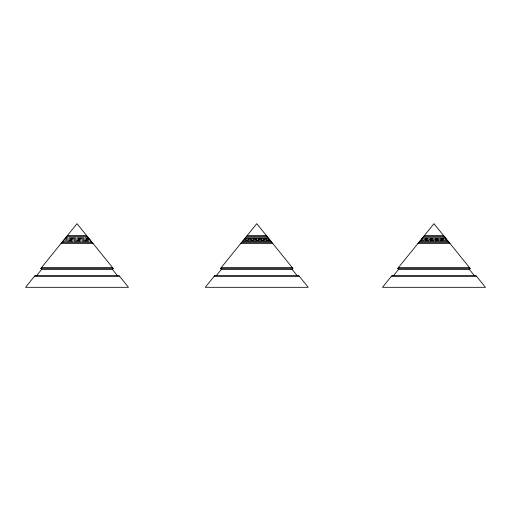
<?xml version="1.0" encoding="UTF-8"?>
<svg xmlns="http://www.w3.org/2000/svg" width="511" height="511" viewBox="0 0 511 511"><rect width="100%" height="100%" fill="white"/><g stroke="black" fill="none" stroke-linecap="round" stroke-linejoin="round"><path stroke-width="0.77" d="M41.64 269.418L40.835 268.428L77.033 223.684L113.231 268.428L112.426 269.418L41.64 269.418L36.811 275.384M221.352 269.418L220.554 268.428L256.746 223.684L292.944 268.428L292.139 269.418L221.352 269.418L216.53 275.384M398.574 269.418L397.769 268.428L433.967 223.684L470.165 268.428L469.36 269.418L398.574 269.418L393.751 275.384M269.278 239.167L267.911 240.336L265.733 238.471L268.716 238.471M269.636 239.608L268.345 240.713L270.523 240.713M270.121 240.208L268.831 239.359M67.375 235.616L86.685 235.616M247.094 235.616L266.403 235.616M424.315 235.616L443.625 235.616M66.571 236.606L87.49 236.606M246.289 236.606L267.208 236.606M423.51 236.606L444.429 236.606M65.67 237.73L67.88 237.73L67.88 240.713L71.802 240.713L71.802 239.966L69.189 239.966L69.189 237.73L75.724 237.73L75.724 240.713L79.646 240.713L79.646 239.966L77.033 239.966L77.033 237.73L83.568 237.73L83.568 240.713L87.49 240.713L87.49 239.966L84.871 239.966L84.871 237.73L88.39 237.73M245.389 237.73L268.109 237.73M422.61 237.73L445.33 237.73M65.063 238.471L66.571 238.471L66.571 241.454L73.111 241.454L73.111 239.218L70.492 239.218L70.492 238.471L74.414 238.471L74.414 241.454L80.955 241.454L80.955 239.218L78.336 239.218L78.336 238.471L82.258 238.471L82.258 241.454L88.793 241.454L88.793 238.471M88.997 238.471L86.18 238.471L86.18 239.218L88.793 239.218M422.003 238.471L422.156 238.535A1.916 1.488 0 0 0 422.156 240.649L420.195 240.713M445.937 238.471L445.784 238.535A1.916 1.488 0 0 1 445.784 240.649L447.745 240.713M64.463 239.218L65.267 239.218L65.267 241.454L62.655 241.454M63.856 239.966L63.958 240.713L63.255 240.713M242.974 240.713L246.558 240.713L244.443 238.899M91.412 241.454L90.102 241.454L90.102 239.838M242.367 241.454L271.124 241.454M419.588 241.454L448.345 241.454M61.748 242.572L92.312 242.572M241.467 242.572L272.031 242.572M418.688 242.572L449.252 242.572M60.943 243.568L93.117 243.568M240.662 243.568L272.836 243.568M417.883 243.568L450.057 243.568M41.64 267.432L112.426 267.432M221.352 267.432L292.139 267.432M398.574 267.432L469.36 267.432M40.835 268.428L113.231 268.428M220.554 268.428L292.944 268.428M397.769 268.428L470.165 268.428M34.397 276.381L119.663 276.381M214.115 276.381L299.382 276.381M391.337 276.381L476.603 276.381M243.504 240.055L243.83 240.336M469.36 269.418L474.189 275.384M292.139 269.418L296.968 275.384M112.426 269.418L117.249 275.384M425.663 239.493C426.302 240.956 427.049 238.445 425.663 239.493M430.894 239.493C431.527 240.956 432.28 238.445 430.894 239.493M436.119 239.493C436.758 240.956 437.505 238.445 436.119 239.493M441.351 239.493C441.983 240.956 442.737 238.445 441.351 239.493M35.202 275.384L25.55 287.316L128.51 287.316L118.859 275.384L35.202 275.384M214.92 275.384L205.269 287.316L308.229 287.316L298.577 275.384L214.92 275.384M392.141 275.384L382.49 287.316L485.45 287.316L475.798 275.384L392.141 275.384M249.176 238.471L246.998 240.336L244.814 238.471L249.176 238.471M249.611 238.848L247.433 240.713L251.789 240.713L249.611 238.848M254.401 238.471L252.223 240.336L250.045 238.471L254.401 238.471M254.836 238.848L252.658 240.713L257.014 240.713L254.836 238.848M259.633 238.471L257.455 240.336L255.276 238.471L259.633 238.471M260.067 238.848L257.889 240.713L262.245 240.713L260.067 238.848M264.858 238.471L262.68 240.336L260.501 238.471L264.858 238.471M265.292 238.848L263.114 240.713L267.477 240.713L265.292 238.848M427.49 238.471L427.381 238.535A1.916 1.488 0 0 0 427.381 240.649L424.871 240.649A1.916 1.488 0 0 0 424.871 238.535L427.49 238.471M432.721 238.471L432.613 238.535A1.916 1.488 0 0 0 432.613 240.649L430.096 240.649A1.916 1.488 0 0 0 430.096 238.535L432.721 238.471M437.946 238.471L437.844 238.535A1.916 1.488 0 0 0 437.844 240.649L435.327 240.649A1.916 1.488 0 0 0 435.327 238.535L437.946 238.471M443.178 238.471L443.069 238.535A1.916 1.488 0 0 0 443.069 240.649L440.552 240.649A1.916 1.488 0 0 0 440.552 238.535L443.178 238.471M443.944 240.24A0.958 0.747 0 0 0 445.388 239.589A0.958 0.747 0 0 0 443.944 238.944A0.958 0.747 0 0 0 443.944 240.24M438.719 240.24A0.958 0.747 0 0 0 440.156 239.589A0.958 0.747 0 0 0 438.719 238.944A0.958 0.747 0 0 0 438.719 240.24M428.263 240.24A0.958 0.747 0 0 0 429.7 239.589A0.958 0.747 0 0 0 428.263 238.944A0.958 0.747 0 0 0 428.263 240.24M423.031 240.24A0.958 0.747 0 0 0 424.469 239.589A0.958 0.747 0 0 0 423.031 238.944A0.958 0.747 0 0 0 423.031 240.24M433.488 240.24A0.958 0.747 0 0 0 434.931 239.589A0.958 0.747 0 0 0 433.488 238.944A0.958 0.747 0 0 0 433.488 240.24"/></g></svg>
